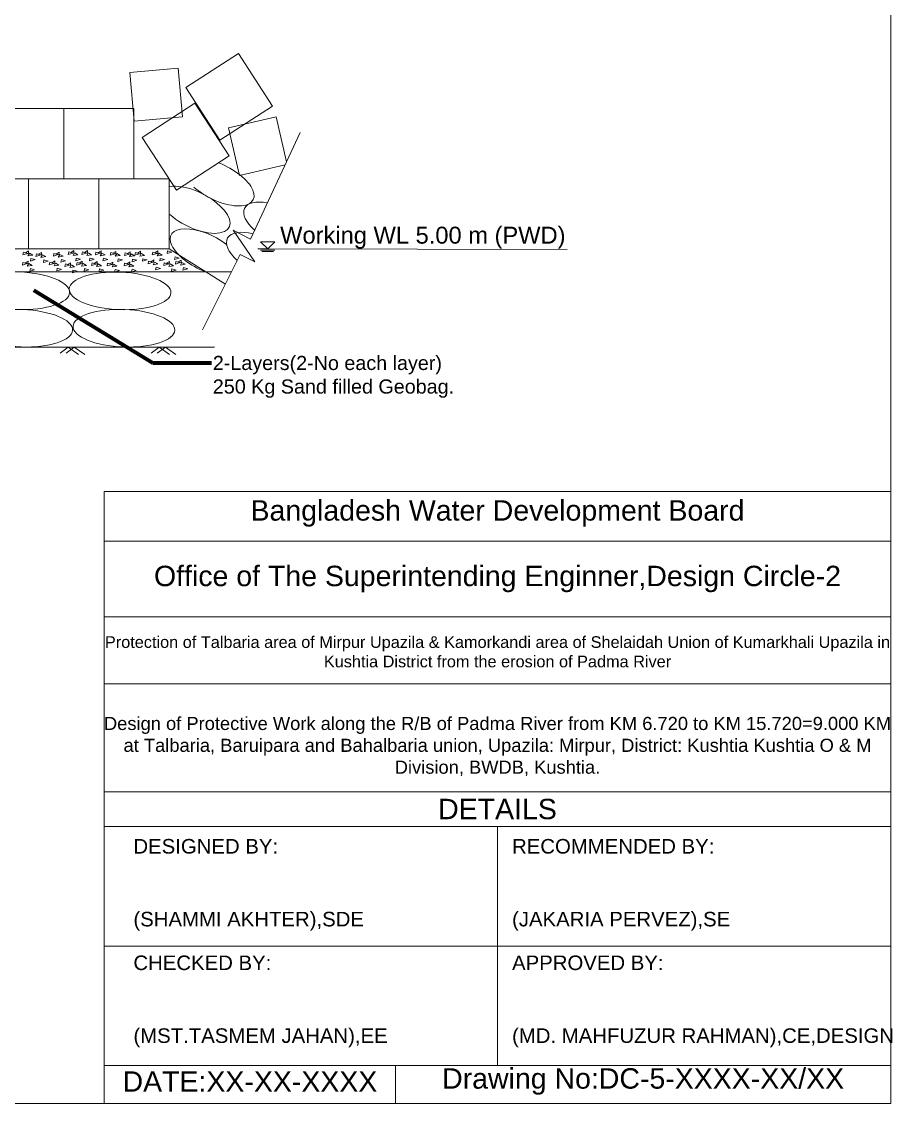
# Model space of a CAD drawing. Header units: inches. Extents: x 15 to 141071, y -30183 to 14738.
# Drawn here: x 69952.7 to 70010.5, y -8833.8 to -8761.9 of the extents above; entities that cross this region are included whole.
import ezdxf

# ---------------------------------------------------------------- set-up
doc = ezdxf.new("R2010")
doc.units = ezdxf.units.IN
doc.header["$MEASUREMENT"] = 0
doc.layers.add('LINE', color=7, linetype='Continuous')
doc.layers.add('Long Section Labels', color=7, linetype='Continuous', lineweight=9)
doc.styles.get("Standard").update_dxf_attribs({"font": 'arial.ttf'})
doc.dimstyles.get("Standard").update_dxf_attribs({"dimtxt": 0.18, "dimasz": 0.18, "dimexe": 0.18, "dimexo": 0.0625, "dimgap": 0.09, "dimtad": 0, "dimtih": 1, "dimtoh": 1, "dimdec": 4, "dimzin": 0, "dimdsep": 46, "dimtxsty": 'Standard', "dimcen": 0.09, "dimadec": 0, "dimazin": 0, "dimtfac": 1, "dimtdec": 4, "dimtofl": 0, "dimtmove": 0, "dimatfit": 3, "dimfxl": 1, "dimtolj": 1, "dimtzin": 0, "dimarcsym": 0})

msp = doc.modelspace()

# ---------------------------------------------------------------- linework, layer by layer
at = {"color": 0, "linetype": 'Continuous', "lineweight": 20, "ltscale": 0.5}
for p, q in [((69948.456631, -8777.034213), (69962.454271, -8777.034213)), ((69948.456631, -8777.034213), (69962.454271, -8777.034213)), ((69962.454271, -8777.034213), (69966.200736, -8779.376027)), ((69988.909729, -8777.066979), (69969.020468, -8777.034213))]:
    msp.add_line(p, q, dxfattribs=at)
at = {"color": 0, "linetype": 'ByBlock', "lineweight": 20, "ltscale": 0.5}
for p, q in [((69948.848565, -8777.034213), (69962.454271, -8777.034213)), ((69969.00976, -8777.034213), (69968.348825, -8777.034213))]:
    msp.add_line(p, q, dxfattribs=at)
at = {"lineweight": 20}
msp.add_line((69948.848565, -8778.545867), (69966.614739, -8778.545867), dxfattribs=at)
at = {"linetype": 'ByBlock', "lineweight": 20, "ltscale": 0.5}
msp.add_line((69946.832336, -8783.567662), (69965.484624, -8783.567662), dxfattribs=at)
at = {"color": 0, "linetype": 'Continuous', "lineweight": 20, "ltscale": 0.5}
for points in [[(69950.789431, -8772.368613), (69955.455031, -8772.368613), (69955.455031, -8767.703013), (69950.789431, -8767.703013), (69950.789431, -8772.368613)], [(69955.456457, -8772.368613), (69960.122057, -8772.368613), (69960.122057, -8767.703013), (69955.456457, -8767.703013), (69955.456457, -8772.368613)], [(69948.456631, -8777.034213), (69953.122231, -8777.034213), (69953.122231, -8772.368613), (69948.456631, -8772.368613), (69948.456631, -8777.034213)], [(69953.123071, -8777.034213), (69957.788671, -8777.034213), (69957.788671, -8772.368613), (69953.123071, -8772.368613), (69953.123071, -8777.034213)], [(69957.788671, -8777.034213), (69962.454271, -8777.034213), (69962.454271, -8772.368613), (69957.788671, -8772.368613), (69957.788671, -8777.034213)]]:
    msp.add_lwpolyline(points, dxfattribs=at)
at = {"linetype": 'ByBlock', "lineweight": 20, "ltscale": 0.5}
for points in [[(69955.211821, -8783.958626), (69955.746722, -8783.567662), (69956.440121, -8784.037823)], [(69955.623579, -8783.958626), (69956.15848, -8783.567662), (69956.851879, -8784.037823)], [(69961.261867, -8783.958626), (69961.796768, -8783.567662), (69962.490167, -8784.037823)], [(69961.673625, -8783.958626), (69962.208526, -8783.567662), (69962.901925, -8784.037823)]]:
    msp.add_lwpolyline(points, dxfattribs=at)
at = {"layer": 'LINE', "color": 0, "lineweight": 20, "ltscale": 0.5}
for p, q in [((69952.745865, -8777.428433), (69952.781027, -8777.254395)), ((69952.781027, -8777.254395), (69953.061831, -8777.334845)), ((69952.918922, -8777.284199), (69953.118981, -8777.166974)), ((69953.118981, -8777.166974), (69953.114186, -8777.328632)), ((69954.942252, -8777.357797), (69955.142311, -8777.240571)), ((69955.142311, -8777.240571), (69955.137516, -8777.40223)), ((69955.751541, -8777.40679), (69955.786703, -8777.232752)), ((69955.786703, -8777.232752), (69956.067507, -8777.313202)), ((69955.924598, -8777.262556), (69956.124657, -8777.145331)), ((69956.124657, -8777.145331), (69956.119862, -8777.306989)), ((69956.660516, -8777.40679), (69956.695678, -8777.232752)), ((69956.695678, -8777.232752), (69956.976482, -8777.313202)), ((69956.833573, -8777.262556), (69957.033632, -8777.145331)), ((69957.033632, -8777.145331), (69957.028837, -8777.306989)), ((69957.562191, -8777.414104), (69957.597353, -8777.240066)), ((69957.597353, -8777.240066), (69957.878157, -8777.320516)), ((69957.735248, -8777.26987), (69957.935307, -8777.152645)), ((69957.935307, -8777.152645), (69957.930512, -8777.314304)), ((69958.722015, -8777.307712), (69958.922074, -8777.190487)), ((69958.922074, -8777.190487), (69958.917279, -8777.352146)), ((69959.675003, -8777.3297), (69959.875061, -8777.212474)), ((69959.875061, -8777.212474), (69959.870267, -8777.374133)), ((69960.356053, -8777.30439), (69960.556112, -8777.187164)), ((69960.556112, -8777.187164), (69960.551317, -8777.348823)), ((69961.341234, -8777.426659), (69961.376396, -8777.252621)), ((69961.376396, -8777.252621), (69961.6572, -8777.333071)), ((69961.514291, -8777.282425), (69961.71435, -8777.165199)), ((69961.71435, -8777.165199), (69961.709555, -8777.326858)), ((69962.323579, -8777.331418), (69962.358742, -8777.15738)), ((69962.639546, -8777.23783), (69962.323579, -8777.331418)), ((69962.358742, -8777.15738), (69962.639546, -8777.23783)), ((69952.709206, -8778.102387), (69952.744368, -8777.92835)), ((69952.744368, -8777.92835), (69953.025172, -8778.0088)), ((69953.061831, -8777.334845), (69952.745865, -8777.428433)), ((69952.882263, -8777.958153), (69953.082322, -8777.840928)), ((69953.077527, -8778.002587), (69952.882263, -8777.958153)), ((69953.114186, -8777.328632), (69952.918922, -8777.284199)), ((69953.173338, -8777.323178), (69953.071598, -8777.493458)), ((69953.071598, -8777.493458), (69953.395244, -8777.44704)), ((69953.082322, -8777.840928), (69953.077527, -8778.002587)), ((69953.395244, -8777.44704), (69953.177178, -8777.31675)), ((69953.244187, -8777.833638), (69953.27935, -8777.6596)), ((69953.560153, -8777.74005), (69953.244187, -8777.833638)), ((69953.27935, -8777.6596), (69953.560153, -8777.74005)), ((69953.610957, -8777.523995), (69953.646119, -8777.349958)), ((69953.926923, -8777.430408), (69953.610957, -8777.523995)), ((69953.646119, -8777.349958), (69953.926923, -8777.430408)), ((69953.784014, -8777.379762), (69953.984073, -8777.262536)), ((69953.979278, -8777.424195), (69953.784014, -8777.379762)), ((69954.03843, -8777.41874), (69953.93669, -8777.589021)), ((69953.93669, -8777.589021), (69954.260336, -8777.542603)), ((69953.984073, -8777.262536), (69953.979278, -8777.424195)), ((69954.260336, -8777.542603), (69954.04227, -8777.412313)), ((69954.109279, -8777.9292), (69954.144442, -8777.755163)), ((69954.425245, -8777.835613), (69954.109279, -8777.9292)), ((69954.144442, -8777.755163), (69954.425245, -8777.835613)), ((69954.490626, -8778.088058), (69954.525788, -8777.914021)), ((69954.525788, -8777.914021), (69954.806592, -8777.994471)), ((69954.663683, -8777.943825), (69954.863742, -8777.826599)), ((69954.858947, -8777.988258), (69954.663683, -8777.943825)), ((69954.769195, -8777.50203), (69954.804357, -8777.327993)), ((69955.085161, -8777.408443), (69954.769195, -8777.50203)), ((69954.804357, -8777.327993), (69955.085161, -8777.408443)), ((69954.863742, -8777.826599), (69954.858947, -8777.988258)), ((69955.137516, -8777.40223), (69954.942252, -8777.357797)), ((69955.196668, -8777.396775), (69955.094929, -8777.567056)), ((69955.094929, -8777.567056), (69955.418574, -8777.520638)), ((69955.418574, -8777.520638), (69955.200508, -8777.390348)), ((69955.267518, -8777.907236), (69955.30268, -8777.733198)), ((69955.583484, -8777.813648), (69955.267518, -8777.907236)), ((69955.30268, -8777.733198), (69955.583484, -8777.813648)), ((69955.704642, -8778.06103), (69955.904701, -8777.943805)), ((69956.067507, -8777.313202), (69955.751541, -8777.40679)), ((69955.904701, -8777.943805), (69955.899906, -8778.105464)), ((69956.119862, -8777.306989), (69955.924598, -8777.262556)), ((69956.179013, -8777.301535), (69956.077274, -8777.471815)), ((69956.077274, -8777.471815), (69956.40092, -8777.425397)), ((69956.40092, -8777.425397), (69956.182854, -8777.295107)), ((69956.249863, -8777.811995), (69956.285025, -8777.637957)), ((69956.565829, -8777.718407), (69956.249863, -8777.811995)), ((69956.285025, -8777.637957), (69956.565829, -8777.718407)), ((69956.308628, -8778.110046), (69956.34379, -8777.936008)), ((69956.34379, -8777.936008), (69956.624594, -8778.016458)), ((69956.481685, -8777.965812), (69956.681744, -8777.848587)), ((69956.676949, -8778.010245), (69956.481685, -8777.965812)), ((69956.976482, -8777.313202), (69956.660516, -8777.40679)), ((69956.681744, -8777.848587), (69956.676949, -8778.010245)), ((69957.028837, -8777.306989), (69956.833573, -8777.262556)), ((69957.087989, -8777.301535), (69956.98625, -8777.471815)), ((69956.98625, -8777.471815), (69957.309895, -8777.425397)), ((69957.309895, -8777.425397), (69957.091829, -8777.295107)), ((69957.158839, -8777.811995), (69957.194001, -8777.637957)), ((69957.474805, -8777.718407), (69957.158839, -8777.811995)), ((69957.194001, -8777.637957), (69957.474805, -8777.718407)), ((69957.305627, -8778.132011), (69957.340789, -8777.957973)), ((69957.340789, -8777.957973), (69957.621593, -8778.038423)), ((69957.478684, -8777.987777), (69957.678743, -8777.870552)), ((69957.878157, -8777.320516), (69957.562191, -8777.414104)), ((69957.678743, -8777.870552), (69957.673948, -8778.03221)), ((69957.930512, -8777.314304), (69957.735248, -8777.26987)), ((69957.989664, -8777.308849), (69957.887924, -8777.479129)), ((69957.887924, -8777.479129), (69958.21157, -8777.432711)), ((69958.21157, -8777.432711), (69957.993504, -8777.302421)), ((69958.060513, -8777.819309), (69958.095675, -8777.645272)), ((69958.376479, -8777.725722), (69958.060513, -8777.819309)), ((69958.095675, -8777.645272), (69958.376479, -8777.725722)), ((69958.512291, -8778.017078), (69958.71235, -8777.899853)), ((69958.548958, -8777.451946), (69958.58412, -8777.277909)), ((69958.864924, -8777.358359), (69958.548958, -8777.451946)), ((69958.58412, -8777.277909), (69958.864924, -8777.358359)), ((69958.71235, -8777.899853), (69958.707555, -8778.061512)), ((69958.917279, -8777.352146), (69958.722015, -8777.307712)), ((69958.976431, -8777.346691), (69958.874692, -8777.516971)), ((69958.874692, -8777.516971), (69959.198337, -8777.470554)), ((69959.198337, -8777.470554), (69958.980271, -8777.340263)), ((69959.047281, -8777.857151), (69959.082443, -8777.683114)), ((69959.363247, -8777.763564), (69959.047281, -8777.857151)), ((69959.082443, -8777.683114), (69959.363247, -8777.763564)), ((69959.465286, -8778.147888), (69959.500448, -8777.97385)), ((69959.500448, -8777.97385), (69959.781252, -8778.0543)), ((69959.501945, -8777.473933), (69959.537108, -8777.299896)), ((69959.817911, -8777.380346), (69959.501945, -8777.473933)), ((69959.537108, -8777.299896), (69959.817911, -8777.380346)), ((69959.638343, -8778.003654), (69959.838402, -8777.886429)), ((69959.870267, -8777.374133), (69959.675003, -8777.3297)), ((69959.929418, -8777.368678), (69959.827679, -8777.538958)), ((69959.827679, -8777.538958), (69960.151324, -8777.492541)), ((69959.838402, -8777.886429), (69959.833607, -8778.048087)), ((69960.151324, -8777.492541), (69959.933259, -8777.36225)), ((69960.000268, -8777.879138), (69960.03543, -8777.705101)), ((69960.316234, -8777.785551), (69960.000268, -8777.879138)), ((69960.03543, -8777.705101), (69960.316234, -8777.785551)), ((69960.182996, -8777.448623), (69960.218158, -8777.274586)), ((69960.498962, -8777.355036), (69960.182996, -8777.448623)), ((69960.218158, -8777.274586), (69960.498962, -8777.355036)), ((69960.551317, -8777.348823), (69960.356053, -8777.30439)), ((69960.610469, -8777.343368), (69960.508729, -8777.513649)), ((69960.508729, -8777.513649), (69960.832375, -8777.467231)), ((69960.832375, -8777.467231), (69960.614309, -8777.336941)), ((69960.681318, -8777.853829), (69960.716481, -8777.679791)), ((69960.997284, -8777.760241), (69960.681318, -8777.853829)), ((69960.716481, -8777.679791), (69960.997284, -8777.760241)), ((69961.062664, -8778.012687), (69961.097827, -8777.838649)), ((69961.378631, -8777.919099), (69961.062664, -8778.012687)), ((69961.097827, -8777.838649), (69961.378631, -8777.919099)), ((69961.235722, -8777.868453), (69961.43578, -8777.751228)), ((69961.430986, -8777.912886), (69961.235722, -8777.868453)), ((69961.6572, -8777.333071), (69961.341234, -8777.426659)), ((69961.490137, -8777.907431), (69961.388398, -8778.077712)), ((69961.43578, -8777.751228), (69961.430986, -8777.912886)), ((69961.712044, -8778.031294), (69961.493978, -8777.901004)), ((69961.709555, -8777.326858), (69961.514291, -8777.282425)), ((69961.768707, -8777.321403), (69961.666967, -8777.491684)), ((69961.666967, -8777.491684), (69961.990613, -8777.445266)), ((69961.990613, -8777.445266), (69961.772547, -8777.314976)), ((69961.839556, -8777.831864), (69961.874719, -8777.657826)), ((69962.155523, -8777.738276), (69961.839556, -8777.831864)), ((69961.874719, -8777.657826), (69962.155523, -8777.738276)), ((69962.103624, -8778.129892), (69962.138786, -8777.955855)), ((69962.138786, -8777.955855), (69962.41959, -8778.036305)), ((69962.276681, -8777.985658), (69962.47674, -8777.868433)), ((69962.47674, -8777.868433), (69962.471945, -8778.030092)), ((69962.821902, -8777.736623), (69962.857064, -8777.562585)), ((69963.137868, -8777.643035), (69962.821902, -8777.736623)), ((69962.857064, -8777.562585), (69963.137868, -8777.643035)), ((69962.880667, -8778.034674), (69962.915829, -8777.860636)), ((69963.196633, -8777.941086), (69962.880667, -8778.034674)), ((69962.915829, -8777.860636), (69963.196633, -8777.941086)), ((69963.053724, -8777.89044), (69963.253783, -8777.773215)), ((69963.248988, -8777.934873), (69963.053724, -8777.89044)), ((69963.30814, -8777.929419), (69963.206401, -8778.099699)), ((69963.253783, -8777.773215), (69963.248988, -8777.934873)), ((69963.530046, -8778.053281), (69963.31198, -8777.922991)), ((69953.025172, -8778.0088), (69952.709206, -8778.102387)), ((69953.136678, -8777.997132), (69953.034939, -8778.167412)), ((69953.034939, -8778.167412), (69953.358585, -8778.120995)), ((69953.358585, -8778.120995), (69953.140519, -8777.990704)), ((69953.207528, -8778.507592), (69953.24269, -8778.333555)), ((69953.523494, -8778.414005), (69953.207528, -8778.507592)), ((69953.24269, -8778.333555), (69953.523494, -8778.414005)), ((69954.806592, -8777.994471), (69954.490626, -8778.088058)), ((69954.918098, -8777.982803), (69954.816359, -8778.153084)), ((69954.816359, -8778.153084), (69955.140005, -8778.106666)), ((69955.140005, -8778.106666), (69954.921939, -8777.976376)), ((69954.988948, -8778.493264), (69955.02411, -8778.319226)), ((69955.304914, -8778.399676), (69954.988948, -8778.493264)), ((69955.02411, -8778.319226), (69955.304914, -8778.399676)), ((69955.531585, -8778.205264), (69955.566747, -8778.031227)), ((69955.847551, -8778.111677), (69955.531585, -8778.205264)), ((69955.566747, -8778.031227), (69955.847551, -8778.111677)), ((69955.899906, -8778.105464), (69955.704642, -8778.06103)), ((69955.959058, -8778.100009), (69955.857318, -8778.270289)), ((69955.857318, -8778.270289), (69956.180964, -8778.223872)), ((69956.180964, -8778.223872), (69955.962898, -8778.093581)), ((69956.029907, -8778.610469), (69956.06507, -8778.436432)), ((69956.345873, -8778.516882), (69956.029907, -8778.610469)), ((69956.06507, -8778.436432), (69956.345873, -8778.516882)), ((69956.624594, -8778.016458), (69956.308628, -8778.110046)), ((69956.736101, -8778.004791), (69956.634362, -8778.175071)), ((69956.634362, -8778.175071), (69956.958007, -8778.128653)), ((69956.958007, -8778.128653), (69956.739941, -8777.998363)), ((69956.806951, -8778.515251), (69956.842113, -8778.341213)), ((69957.122917, -8778.421663), (69956.806951, -8778.515251)), ((69956.842113, -8778.341213), (69957.122917, -8778.421663)), ((69957.621593, -8778.038423), (69957.305627, -8778.132011)), ((69957.673948, -8778.03221), (69957.478684, -8777.987777)), ((69957.7331, -8778.026756), (69957.631361, -8778.197036)), ((69957.631361, -8778.197036), (69957.955006, -8778.150618)), ((69957.955006, -8778.150618), (69957.73694, -8778.020328)), ((69957.80395, -8778.537216), (69957.839112, -8778.363178)), ((69958.119916, -8778.443628), (69957.80395, -8778.537216)), ((69957.839112, -8778.363178), (69958.119916, -8778.443628)), ((69958.339234, -8778.161312), (69958.374396, -8777.987274)), ((69958.6552, -8778.067724), (69958.339234, -8778.161312)), ((69958.374396, -8777.987274), (69958.6552, -8778.067724)), ((69958.707555, -8778.061512), (69958.512291, -8778.017078)), ((69958.766707, -8778.056057), (69958.664968, -8778.226337)), ((69958.664968, -8778.226337), (69958.988613, -8778.17992)), ((69958.988613, -8778.17992), (69958.770547, -8778.049629)), ((69958.837556, -8778.566517), (69958.872719, -8778.39248)), ((69959.153523, -8778.47293), (69958.837556, -8778.566517)), ((69958.872719, -8778.39248), (69959.153523, -8778.47293)), ((69959.781252, -8778.0543), (69959.465286, -8778.147888)), ((69959.833607, -8778.048087), (69959.638343, -8778.003654)), ((69959.892759, -8778.042633), (69959.79102, -8778.212913)), ((69959.79102, -8778.212913), (69960.114665, -8778.166495)), ((69960.114665, -8778.166495), (69959.896599, -8778.036205)), ((69959.963609, -8778.553093), (69959.998771, -8778.379055)), ((69960.279575, -8778.459505), (69959.963609, -8778.553093)), ((69959.998771, -8778.379055), (69960.279575, -8778.459505)), ((69961.388398, -8778.077712), (69961.712044, -8778.031294)), ((69961.560987, -8778.417892), (69961.596149, -8778.243854)), ((69961.876953, -8778.324304), (69961.560987, -8778.417892)), ((69961.596149, -8778.243854), (69961.876953, -8778.324304)), ((69962.41959, -8778.036305), (69962.103624, -8778.129892)), ((69962.471945, -8778.030092), (69962.276681, -8777.985658)), ((69962.531097, -8778.024637), (69962.429357, -8778.194917)), ((69962.429357, -8778.194917), (69962.753003, -8778.1485)), ((69962.753003, -8778.1485), (69962.534937, -8778.018209)), ((69962.601946, -8778.535097), (69962.637109, -8778.36106)), ((69962.917912, -8778.44151), (69962.601946, -8778.535097)), ((69962.637109, -8778.36106), (69962.917912, -8778.44151)), ((69963.206401, -8778.099699), (69963.530046, -8778.053281)), ((69963.37899, -8778.439879), (69963.414152, -8778.265841)), ((69963.694956, -8778.346291), (69963.37899, -8778.439879)), ((69963.414152, -8778.265841), (69963.694956, -8778.346291))]:
    msp.add_line(p, q, dxfattribs=at)
at = {"layer": 'LINE', "color": 0, "linetype": 'ByBlock', "lineweight": 20, "ltscale": 0.5}
for p, q in [((69969.00976, -8777.034213), (69968.52976, -8776.554213)), ((69969.48976, -8776.554213), (69968.52976, -8776.554213)), ((69968.52976, -8777.114213), (69969.48976, -8777.114213)), ((69968.62576, -8777.194213), (69969.39376, -8777.194213)), ((69969.00976, -8777.034213), (69969.48976, -8776.554213))]:
    msp.add_line(p, q, dxfattribs=at)
for points in [[(69965.838098, -8769.81184), (69969.337306, -8767.543924), (69967.069391, -8764.044716), (69963.570183, -8766.312631), (69965.838098, -8769.81184)], [(69960.127274, -8768.543857), (69963.357673, -8768.255536), (69963.069351, -8765.025137), (69959.838953, -8765.313459), (69960.127274, -8768.543857)], [(69962.9396, -8773.117435), (69966.438808, -8770.84952), (69964.170893, -8767.350312), (69960.671685, -8769.618227), (69962.9396, -8773.117435)], [(69970.259663, -8771.246165), (69969.567692, -8768.260998), (69966.408225, -8768.993372), (69967.1406, -8772.15284)], [(69967.1406, -8772.15284), (69970.163702, -8771.452075)]]:
    msp.add_lwpolyline(points, dxfattribs=at)
at = {"layer": 'LINE', "color": 7, "lineweight": 20, "ltscale": 0.5}
msp.add_lwpolyline([(69971.173857, -8769.284526), (69967.864423, -8776.385771), (69966.708158, -8775.778801), (69968.14608, -8777.895828), (69967.182557, -8777.407275), (69964.684978, -8782.415433)], dxfattribs=at)
for centre, start_param, end_param in [((69965.745446, -8772.605242), 1.034826436, 4.945971258), ((69964.150758, -8774.428617), 1.034826436, 5.703832195), ((69969.783701, -8775.483126), 5.282083369, 7.312019026), ((69964.892647, -8777.262322), 4.312576897, 8.075086467), ((69968.628952, -8777.495035), 5.194424597, 7.312019026)]:
    msp.add_ellipse(centre, major_axis=(-2.300798, 1.160019), ratio=0.459670532, start_param=start_param, end_param=end_param, dxfattribs=at)
for centre in [(69952.466264, -8779.804202), (69959.199027, -8779.82017), (69952.668415, -8782.299146), (69959.459115, -8782.299771)]:
    msp.add_ellipse(centre, major_axis=(-3.380281, 0.128623), ratio=0.368253672, dxfattribs=at)
at = {"layer": 'Long Section Labels'}
msp.add_lwpolyline([(69816.861532, -8696.944158), (70010.409919, -8696.944158), (70010.409919, -8833.802223), (69816.861532, -8833.802223)], close=True, dxfattribs=at)
for points in [[(69958.151854, -8833.802223), (69958.151854, -8793.157061), (70010.409919, -8793.157061)], [(69958.151854, -8796.447384), (70010.409919, -8796.447384)], [(69958.151854, -8801.479642), (70010.409919, -8801.479642)], [(69958.151854, -8805.931255), (70010.409919, -8805.931255)], [(69958.151854, -8813.092545), (70010.409919, -8813.092545)], [(69958.151854, -8815.415126), (70010.409919, -8815.415126)], [(69984.280886, -8815.415126), (69984.280886, -8831.286094)], [(69958.151854, -8823.35061), (70010.409919, -8823.35061)], [(69958.151854, -8831.286094), (70010.409919, -8831.286094)], [(69977.506693, -8831.286094), (69977.506693, -8833.802223)]]:
    msp.add_lwpolyline(points, dxfattribs=at)

# ---------------------------------------------------------------- texts
at = {"color": 0, "linetype": 'Continuous', "lineweight": 20, "ltscale": 0.5, "insert": (69969.836191, -8775.553631), "char_height": 1.12608, "attachment_point": 1}
msp.add_mtext('Working WL 5.00 m (PWD)', dxfattribs=at)
at = {"layer": 'LINE', "color": 0, "linetype": 'ByBlock', "lineweight": 20, "ltscale": 0.5, "insert": (69965.363417, -8784.138469), "char_height": 0.9384, "attachment_point": 1}
msp.add_mtext('2-Layers(2-No each layer) \\P250 Kg Sand filled Geobag.', dxfattribs=at)
at = {"layer": 'Long Section Labels', "char_height": 1.35483871, "attachment_point": 5}
for s, insert in [('Bangladesh Water Development Board', (69984.280886, -8794.608674)), ('Office of The Superintending Enginner,Design Circle-2', (69984.280886, -8798.963513))]:
    msp.add_mtext(s, dxfattribs=dict(at, insert=insert))
at = {"layer": 'Long Section Labels'}
for s, insert, char_height, width, attachment_point in [('Protection of Talbaria area of Mirpur Upazila & Kamorkandi area of Shelaidah Union of Kumarkhali Upazila in Kushtia District from the erosion of Padma River', (69984.280886, -8803.802223), 0.774193548, 54.19354839, 5), ('Design of Protective Work along the R/B of Padma River from KM 6.720 to KM 15.720=9.000 KM at Talbaria, Baruipara and Bahalbaria union, Upazila: Mirpur, District: Kushtia Kushtia O & M Division, BWDB, Kushtia.', (69984.280886, -8810.092545), 0.870967742, 52.25806452, 5), ('DETAILS', (69984.280886, -8814.253836), 1.3548387, 54.19354839, 5), ('DESIGNED BY:^J^J^J(SHAMMI AKHTER),SDE', (69960.087338, -8819.286094), 0.96774194, 27.09677419, 4), ('RECOMMENDED BY:^J^J^J(JAKARIA PERVEZ),SE', (69985.248628, -8819.286094), 0.96774194, 27.09677419, 4), ('CHECKED BY:^J^J^J(MST.TASMEM JAHAN),EE', (69960.087338, -8827.028029), 0.96774194, 27.09677419, 4), ('APPROVED BY:^J^J^J(MD. MAHFUZUR RAHMAN),CE,DESIGN', (69985.248628, -8827.028029), 0.96774194, 27.09677419, 4), ('DATE:XX-XX-XXXX', (69967.829274, -8832.35061), 1.35483871, 27.09677419, 5), ('Drawing No:DC-5-XXXX-XX/XX', (69993.958306, -8832.35061), 1.35483871, 42.58064516, 5)]:
    msp.add_mtext(s, dxfattribs=dict(at, insert=insert, char_height=char_height, width=width, attachment_point=attachment_point))

# ---------------------------------------------------------------- leaders
at = {"layer": 'LINE', "color": 7, "lineweight": 20, "ltscale": 0.5}
msp.add_leader([(69953.464323, -8779.763765), (69961.369031, -8784.604251), (69965.286199, -8784.604251)], dimstyle='Standard', override={"dimtxt": 0.9, "dimasz": 0.7, "dimclrd": 7, "dimclre": 7, "dimclrt": 7, "dimlwd": 65535, "dimlwe": 65535}, dxfattribs=at)

doc.saveas('drawing.dxf')
